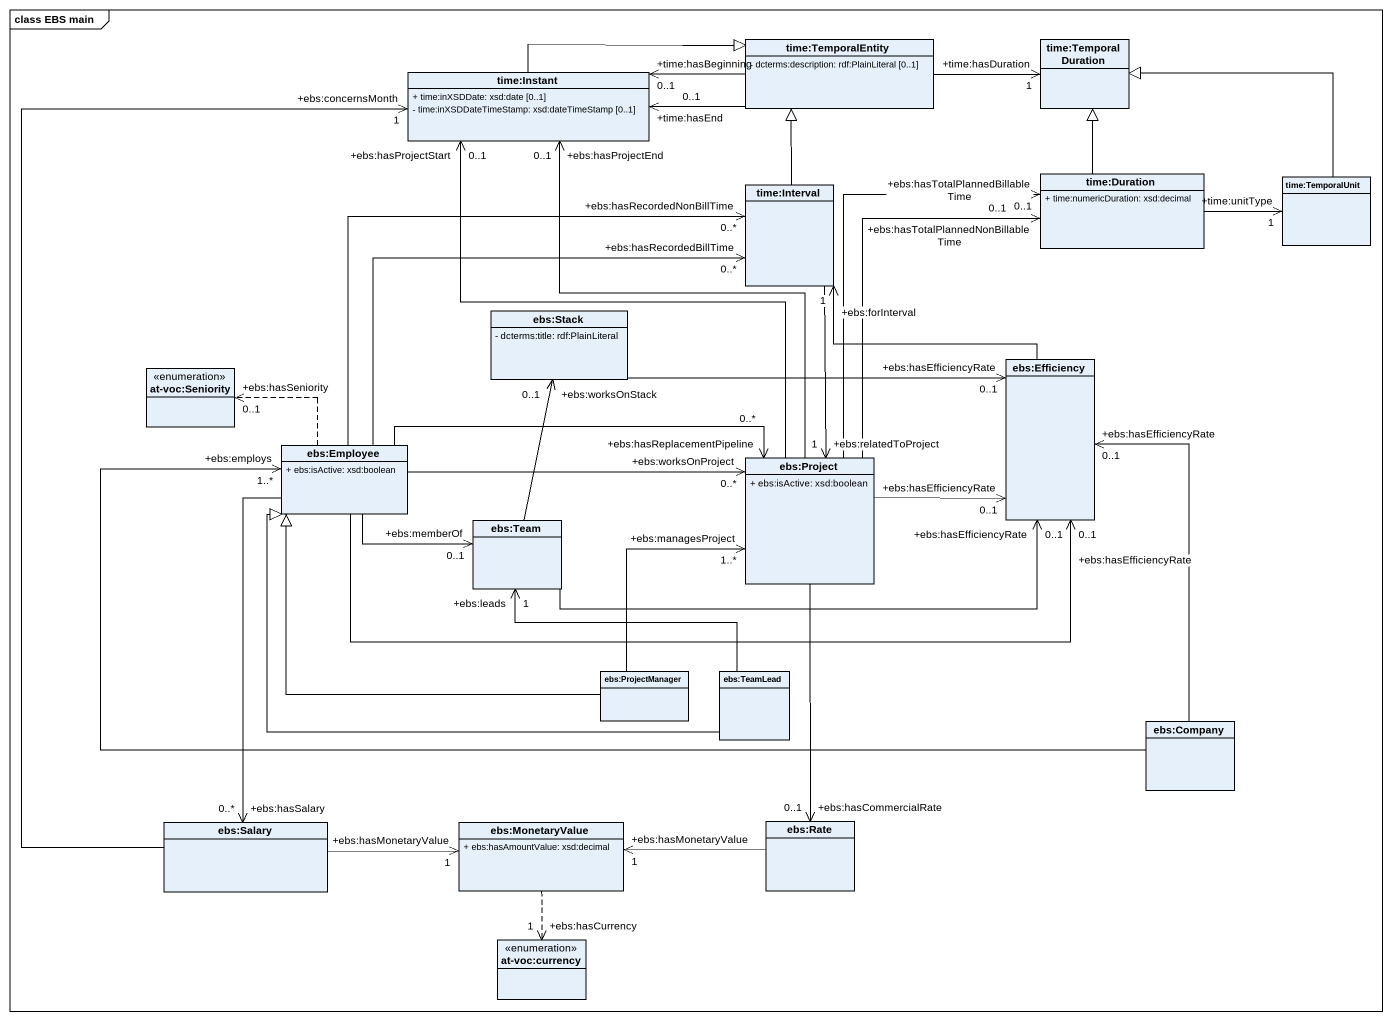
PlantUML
@startuml
mainframe class EBS main
hide circle
hide empty members
skinparam classAttributeIconSize 0
class "time:TemporalEntity" as time_TemporalEntity {
  - dcterms:description: rdf:PlainLiteral [0..1]
}
class "time:TemporalDuration" as time_TemporalDuration
class "time:Instant" as time_Instant {
  + time:inXSDDate: xsd:date [0..1]
  - time:inXSDDateTimeStamp: xsd:dateTimeStamp [0..1]
}
class "time:Duration" as time_Duration {
  + time:numericDuration: xsd:decimal
}
class "time:TemporalUnit" as time_TemporalUnit
class "time:Interval" as time_Interval
class "ebs:Stack" as ebs_Stack {
  - dcterms:title: rdf:PlainLiteral
}
enum "at-voc:Seniority" as at_voc_Seniority
class "ebs:Efficiency" as ebs_Efficiency
class "ebs:Employee" as ebs_Employee {
  + ebs:isActive: xsd:boolean
}
class "ebs:Project" as ebs_Project {
  + ebs:isActive: xsd:boolean
}
class "ebs:Team" as ebs_Team
class "ebs:ProjectManager" as ebs_ProjectManager
class "ebs:TeamLead" as ebs_TeamLead
class "ebs:Company" as ebs_Company
class "ebs:Salary" as ebs_Salary
class "ebs:MonetaryValue" as ebs_MonetaryValue {
  + ebs:hasAmountValue: xsd:decimal
}
class "ebs:Rate" as ebs_Rate
enum "at-voc:currency" as at_voc_currency
time_TemporalEntity -right-> "+time:hasDuration\n1" time_TemporalDuration
time_TemporalEntity -left-> "+time:hasBeginning\n0..1" time_Instant
time_TemporalEntity -left-> "+time:hasEnd\n0..1" time_Instant
time_Instant -right-|> time_TemporalEntity
time_Duration -up-|> time_TemporalDuration
time_Duration -right-> "+time:unitType\n1" time_TemporalUnit
time_TemporalUnit -left-|> time_TemporalDuration
time_Interval -up-|> time_TemporalEntity
time_Interval --> "+ebs:relatedToProject\n1" ebs_Project
ebs_Stack -right-> "+ebs:hasEfficiencyRate\n0..1" ebs_Efficiency
ebs_Efficiency -up-> "+ebs:forInterval\n1" time_Interval
ebs_Employee -right-> "+ebs:hasRecordedNonBillTime\n0..*" time_Interval
ebs_Employee -right-> "+ebs:hasRecordedBillTime\n0..*" time_Interval
ebs_Employee .left.> "+ebs:hasSeniority\n0..1" at_voc_Seniority
ebs_Employee -right-> "+ebs:hasEfficiencyRate\n0..1" ebs_Efficiency
ebs_Employee -right-> "+ebs:hasReplacementPipeline\n0..*" ebs_Project
ebs_Employee -right-> "+ebs:worksOnProject\n0..*" ebs_Project
ebs_Employee -right-> "+ebs:memberOf\n0..1" ebs_Team
ebs_Employee --> "+ebs:hasSalary\n0..*" ebs_Salary
ebs_Project -up-> "+ebs:hasProjectEnd\n0..1" time_Instant
ebs_Project -up-> "+ebs:hasProjectStart\n0..1" time_Instant
ebs_Project -up-> "+ebs:hasTotalPlannedBillableTime\n0..1" time_Duration
ebs_Project -up-> "+ebs:hasTotalPlannedNonBillableTime\n0..1" time_Duration
ebs_Project -right-> "+ebs:hasEfficiencyRate\n0..1" ebs_Efficiency
ebs_Project --> "+ebs:hasCommercialRate\n0..1" ebs_Rate
ebs_Team -up-> "+ebs:worksOnStack\n0..1" ebs_Stack
ebs_Team -right-> "+ebs:hasEfficiencyRate\n0..1" ebs_Efficiency
ebs_ProjectManager -up-|> ebs_Employee
ebs_ProjectManager -up-> "+ebs:managesProject\n1..*" ebs_Project
ebs_TeamLead -left-|> ebs_Employee
ebs_TeamLead -up-> "+ebs:leads\n1" ebs_Team
ebs_Company -up-> "+ebs:hasEfficiencyRate\n0..1" ebs_Efficiency
ebs_Company -left-> "+ebs:employs\n1..*" ebs_Employee
ebs_Salary -up-> "+ebs:concernsMonth\n1" time_Instant
ebs_Salary -right-> "+ebs:hasMonetaryValue\n1" ebs_MonetaryValue
ebs_MonetaryValue ..> "+ebs:hasCurrency\n1" at_voc_currency
ebs_Rate -left-> "+ebs:hasMonetaryValue\n1" ebs_MonetaryValue
@enduml
